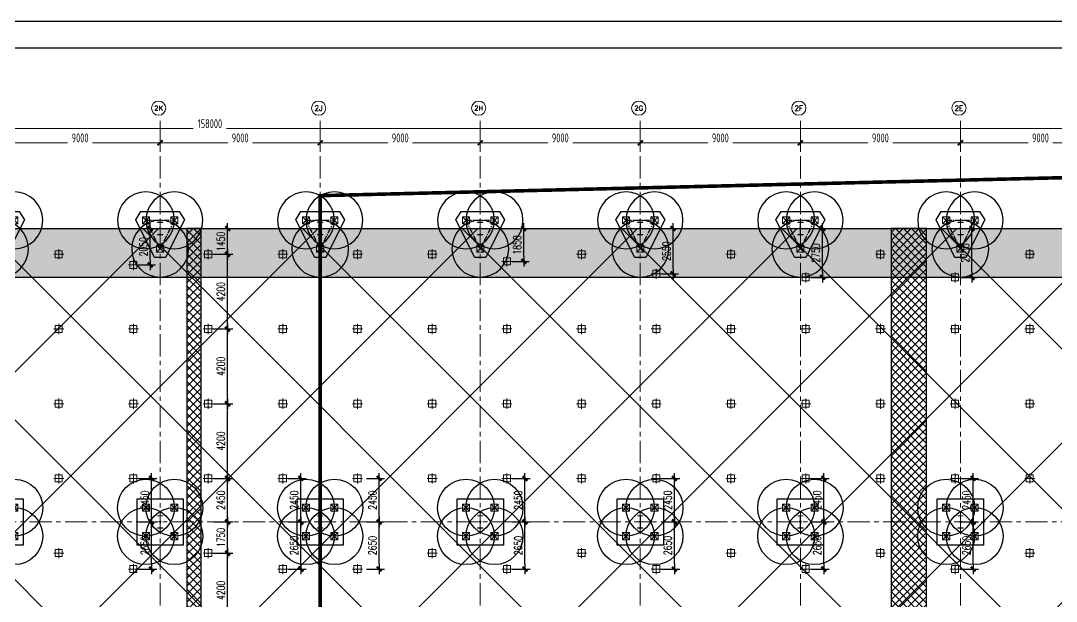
# Model space of a CAD drawing. Extents: x -1201378 to 2367219, y -619313 to 244905.
# Drawn here: x -472597 to -414367, y -2558 to 30085 of the extents above; entities that cross this region are included whole.
import ezdxf
from ezdxf.enums import TextEntityAlignment as Align

# ---------------------------------------------------------------- set-up
doc = ezdxf.new("R2010")
doc.units = 0
doc.header["$LTSCALE"] = 1000
doc.linetypes.add('CENTER', pattern=[2, 1.25, -0.25, 0.25, -0.25])
doc.linetypes.add('DASH', pattern=[0.35, 0.25, -0.1])
doc.layers.get('0').update_dxf_attribs({"linetype": 'CONTINUOUS'})
doc.layers.get('Defpoints').update_dxf_attribs({"linetype": 'CONTINUOUS'})
for name, color, linetype in [('0-cxFrame', 155, 'CONTINUOUS'), ('Hatch-一般填充', 252, 'CONTINUOUS'), ('S-DIMZ', 115, 'CONTINUOUS'), ('S-DOTE1', 140, 'CENTER'), ('S-HATCH1-W', 252, 'CONTINUOUS'), ('S-HJD', 97, 'CONTINUOUS'), ('S-SGJ', 21, 'CONTINUOUS')]:
    doc.layers.add(name, color=color, linetype=linetype)
for name, color, linetype, lineweight in [('0-cxText', 131, 'CONTINUOUS', 25), ('S-axis', 111, 'CONTINUOUS', 0), ('S-col', 2, 'CONTINUOUS', 0), ('S-dim', 81, 'CONTINUOUS', 0), ('S-dote', 5, 'CENTER', 0), ('S-zhuang', 1, 'CONTINUOUS', 0)]:
    doc.layers.add(name, color=color, linetype=linetype, lineweight=lineweight)
doc.styles.add('_TCH_AXIS', font='COMPLEX', dxfattribs={"bigfont": 'GBCBIG'})
doc.styles.add('cx_tuming', font='simhei.ttf')
doc.styles.add('cx_tuqian1', font='')
doc.styles.add('SS1', font='tj-romans1.shx', dxfattribs={"width": 0.7, "bigfont": 'tj-hztxt1.shx'})
doc.styles.add('TSSD_Dimension', font='tssdeng.shx', dxfattribs={"width": 0.7, "bigfont": 'hztxt.shx'})
doc.styles.add('黑体', font='simhei.ttf', dxfattribs={"width": 0.8})
doc.styles.get('cx_tuqian1').set_extended_font_data('SimSun')
doc.dimstyles.new('S-150-ARCHI', dxfattribs={"dimscale": 150, "dimtxt": 3, "dimasz": 2, "dimexe": 2, "dimexo": 2, "dimgap": 1, "dimtad": 1, "dimdec": 0, "dimzin": 0, "dimdsep": 46, "dimtxsty": 'SS1', "dimblk1": 'TT', "dimblk2": 'TT', "dimsah": 1, "dimcen": 1, "dimclrd": 256, "dimclre": 256, "dimclrt": 256, "dimadec": 0, "dimazin": 0, "dimtfac": 1, "dimtdec": 0, "dimtix": 1, "dimtmove": 2, "dimatfit": 0, "dimldrblk": 'TT', "dimfxl": 2, "dimtolj": 1, "dimtzin": 0, "dimarcsym": 0})
doc.dimstyles.new('TSSD_200_200', dxfattribs={"dimtxt": 500, "dimasz": 200, "dimexe": 200, "dimexo": 500, "dimgap": 200, "dimtad": 1, "dimdec": 0, "dimzin": 0, "dimdsep": 46, "dimtxsty": 'TSSD_Dimension', "dimblk": 'ARCHTICK', "dimcen": 0, "dimdle": 200, "dimclrt": 7, "dimadec": 0, "dimazin": 0, "dimtfac": 1, "dimtdec": 0, "dimtix": 1, "dimtmove": 2, "dimatfit": 3, "dimfxl": 1, "dimtolj": 1, "dimtzin": 0, "dimarcsym": 0})

# ---------------------------------------------------------------- blocks, each defined once
blk = doc.blocks.new('_ArchTick')
at = {"color": 0, "linetype": 'ByBlock', "const_width": 0.5}
blk.add_lwpolyline([(-0.71, -0.71), (0.71, 0.71)], dxfattribs=at)
blk = doc.blocks.new('*D101')
at = {"layer": 'Defpoints', "color": 0, "transparency": 16777216}
for p in [(-164758, -176778), (-173758, -177738), (-164758, -177738)]:
    blk.add_point(p, dxfattribs=at)
at = {"layer": 'S-axis', "color": 0, "lineweight": -2, "transparency": 16777216}
for p, q in [((-173958, -176778), (-169957, -176778)), ((-173758, -177238), (-173758, -176578)), ((-164558, -176778), (-168560, -176778)), ((-164758, -177238), (-164758, -176578))]:
    blk.add_line(p, q, dxfattribs=at)
at = {"layer": 'S-axis', "color": 0, "lineweight": -2, "transparency": 16777216, "xscale": 200, "yscale": 200, "zscale": 200, "rotation": 180}
blk.add_blockref('_ArchTick', (-173758, -176778), dxfattribs=at)
at = {"layer": 'S-axis', "color": 0, "lineweight": -2, "transparency": 16777216, "xscale": 200, "yscale": 200, "zscale": 200}
blk.add_blockref('_ArchTick', (-164758, -176778), dxfattribs=at)
at = {"layer": 'S-axis', "color": 7, "transparency": 16777216, "insert": (-169258, -176503), "char_height": 500, "attachment_point": 5, "style": 'TSSD_Dimension'}
blk.add_mtext('\\A1;9000', dxfattribs=at)
blk = doc.blocks.new('*D102')
at = {"layer": 'Defpoints', "color": 0, "transparency": 16777216}
for p in [(-155758, -176778), (-164758, -177738), (-155758, -177738)]:
    blk.add_point(p, dxfattribs=at)
at = {"layer": 'S-axis', "color": 0, "lineweight": -2, "transparency": 16777216}
for p, q in [((-164958, -176778), (-160957, -176778)), ((-164758, -177238), (-164758, -176578)), ((-155558, -176778), (-159560, -176778)), ((-155758, -177238), (-155758, -176578))]:
    blk.add_line(p, q, dxfattribs=at)
at = {"layer": 'S-axis', "color": 0, "lineweight": -2, "transparency": 16777216, "xscale": 200, "yscale": 200, "zscale": 200, "rotation": 180}
blk.add_blockref('_ArchTick', (-164758, -176778), dxfattribs=at)
at = {"layer": 'S-axis', "color": 0, "lineweight": -2, "transparency": 16777216, "xscale": 200, "yscale": 200, "zscale": 200}
blk.add_blockref('_ArchTick', (-155758, -176778), dxfattribs=at)
at = {"layer": 'S-axis', "color": 7, "transparency": 16777216, "insert": (-160258, -176503), "char_height": 500, "attachment_point": 5, "style": 'TSSD_Dimension'}
blk.add_mtext('\\A1;9000', dxfattribs=at)
blk = doc.blocks.new('*D103')
at = {"layer": 'Defpoints', "color": 0, "transparency": 16777216}
for p in [(-146758, -176778), (-155758, -177738), (-146758, -177738)]:
    blk.add_point(p, dxfattribs=at)
at = {"layer": 'S-axis', "color": 0, "lineweight": -2, "transparency": 16777216}
for p, q in [((-155958, -176778), (-151957, -176778)), ((-155758, -177238), (-155758, -176578)), ((-146558, -176778), (-150560, -176778)), ((-146758, -177238), (-146758, -176578))]:
    blk.add_line(p, q, dxfattribs=at)
at = {"layer": 'S-axis', "color": 0, "lineweight": -2, "transparency": 16777216, "xscale": 200, "yscale": 200, "zscale": 200, "rotation": 180}
blk.add_blockref('_ArchTick', (-155758, -176778), dxfattribs=at)
at = {"layer": 'S-axis', "color": 0, "lineweight": -2, "transparency": 16777216, "xscale": 200, "yscale": 200, "zscale": 200}
blk.add_blockref('_ArchTick', (-146758, -176778), dxfattribs=at)
at = {"layer": 'S-axis', "color": 7, "transparency": 16777216, "insert": (-151258, -176503), "char_height": 500, "attachment_point": 5, "style": 'TSSD_Dimension'}
blk.add_mtext('\\A1;9000', dxfattribs=at)
blk = doc.blocks.new('*D104')
at = {"layer": 'Defpoints', "color": 0, "transparency": 16777216}
for p in [(-137758, -176778), (-146758, -177738), (-137758, -177738)]:
    blk.add_point(p, dxfattribs=at)
at = {"layer": 'S-axis', "color": 0, "lineweight": -2, "transparency": 16777216}
for p, q in [((-146958, -176778), (-142957, -176778)), ((-146758, -177238), (-146758, -176578)), ((-137558, -176778), (-141560, -176778)), ((-137758, -177238), (-137758, -176578))]:
    blk.add_line(p, q, dxfattribs=at)
at = {"layer": 'S-axis', "color": 0, "lineweight": -2, "transparency": 16777216, "xscale": 200, "yscale": 200, "zscale": 200, "rotation": 180}
blk.add_blockref('_ArchTick', (-146758, -176778), dxfattribs=at)
at = {"layer": 'S-axis', "color": 0, "lineweight": -2, "transparency": 16777216, "xscale": 200, "yscale": 200, "zscale": 200}
blk.add_blockref('_ArchTick', (-137758, -176778), dxfattribs=at)
at = {"layer": 'S-axis', "color": 7, "transparency": 16777216, "insert": (-142258, -176503), "char_height": 500, "attachment_point": 5, "style": 'TSSD_Dimension'}
blk.add_mtext('\\A1;9000', dxfattribs=at)
blk = doc.blocks.new('*D105')
at = {"layer": 'Defpoints', "color": 0, "transparency": 16777216}
for p in [(-128758, -176778), (-137758, -177738), (-128758, -177738)]:
    blk.add_point(p, dxfattribs=at)
at = {"layer": 'S-axis', "color": 0, "lineweight": -2, "transparency": 16777216}
for p, q in [((-137958, -176778), (-133957, -176778)), ((-137758, -177238), (-137758, -176578)), ((-128558, -176778), (-132560, -176778)), ((-128758, -177238), (-128758, -176578))]:
    blk.add_line(p, q, dxfattribs=at)
at = {"layer": 'S-axis', "color": 0, "lineweight": -2, "transparency": 16777216, "xscale": 200, "yscale": 200, "zscale": 200, "rotation": 180}
blk.add_blockref('_ArchTick', (-137758, -176778), dxfattribs=at)
at = {"layer": 'S-axis', "color": 0, "lineweight": -2, "transparency": 16777216, "xscale": 200, "yscale": 200, "zscale": 200}
blk.add_blockref('_ArchTick', (-128758, -176778), dxfattribs=at)
at = {"layer": 'S-axis', "color": 7, "transparency": 16777216, "insert": (-133258, -176503), "char_height": 500, "attachment_point": 5, "style": 'TSSD_Dimension'}
blk.add_mtext('\\A1;9000', dxfattribs=at)
blk = doc.blocks.new('*D106')
at = {"layer": 'Defpoints', "color": 0, "transparency": 16777216}
for p in [(-119758, -176778), (-128758, -177738), (-119758, -177738)]:
    blk.add_point(p, dxfattribs=at)
at = {"layer": 'S-axis', "color": 0, "lineweight": -2, "transparency": 16777216}
for p, q in [((-128958, -176778), (-124957, -176778)), ((-128758, -177238), (-128758, -176578)), ((-119558, -176778), (-123560, -176778)), ((-119758, -177238), (-119758, -176578))]:
    blk.add_line(p, q, dxfattribs=at)
at = {"layer": 'S-axis', "color": 0, "lineweight": -2, "transparency": 16777216, "xscale": 200, "yscale": 200, "zscale": 200, "rotation": 180}
blk.add_blockref('_ArchTick', (-128758, -176778), dxfattribs=at)
at = {"layer": 'S-axis', "color": 0, "lineweight": -2, "transparency": 16777216, "xscale": 200, "yscale": 200, "zscale": 200}
blk.add_blockref('_ArchTick', (-119758, -176778), dxfattribs=at)
at = {"layer": 'S-axis', "color": 7, "transparency": 16777216, "insert": (-124258, -176503), "char_height": 500, "attachment_point": 5, "style": 'TSSD_Dimension'}
blk.add_mtext('\\A1;9000', dxfattribs=at)
blk = doc.blocks.new('*D107')
at = {"layer": 'Defpoints', "color": 0, "transparency": 16777216}
for p in [(-110758, -176778), (-119758, -177738), (-110758, -177738)]:
    blk.add_point(p, dxfattribs=at)
at = {"layer": 'S-axis', "color": 0, "lineweight": -2, "transparency": 16777216}
for p, q in [((-119958, -176778), (-115957, -176778)), ((-119758, -177238), (-119758, -176578)), ((-110558, -176778), (-114560, -176778)), ((-110758, -177238), (-110758, -176578))]:
    blk.add_line(p, q, dxfattribs=at)
at = {"layer": 'S-axis', "color": 0, "lineweight": -2, "transparency": 16777216, "xscale": 200, "yscale": 200, "zscale": 200, "rotation": 180}
blk.add_blockref('_ArchTick', (-119758, -176778), dxfattribs=at)
at = {"layer": 'S-axis', "color": 0, "lineweight": -2, "transparency": 16777216, "xscale": 200, "yscale": 200, "zscale": 200}
blk.add_blockref('_ArchTick', (-110758, -176778), dxfattribs=at)
at = {"layer": 'S-axis', "color": 7, "transparency": 16777216, "insert": (-115258, -176503), "char_height": 500, "attachment_point": 5, "style": 'TSSD_Dimension'}
blk.add_mtext('\\A1;9000', dxfattribs=at)
blk = doc.blocks.new('*D112')
at = {"layer": 'Defpoints', "color": 0, "transparency": 16777216}
for p in [(-82958, -175978), (-240958, -177638), (-82958, -177638)]:
    blk.add_point(p, dxfattribs=at)
at = {"layer": 'S-axis', "color": 0, "lineweight": -2, "transparency": 16777216}
for p, q in [((-240958, -177138), (-240958, -175778)), ((-82958, -177138), (-82958, -175778)), ((-241158, -175978), (-162899, -175978)), ((-82758, -175978), (-161018, -175978))]:
    blk.add_line(p, q, dxfattribs=at)
at = {"layer": 'S-axis', "color": 0, "lineweight": -2, "transparency": 16777216, "xscale": 200, "yscale": 200, "zscale": 200, "rotation": 180}
blk.add_blockref('_ArchTick', (-240958, -175978), dxfattribs=at)
at = {"layer": 'S-axis', "color": 0, "lineweight": -2, "transparency": 16777216, "xscale": 200, "yscale": 200, "zscale": 200}
blk.add_blockref('_ArchTick', (-82958, -175978), dxfattribs=at)
at = {"layer": 'S-axis', "color": 7, "transparency": 16777216, "insert": (-161958, -175703), "char_height": 500, "attachment_point": 5, "style": 'TSSD_Dimension'}
blk.add_mtext('\\A1;158000', dxfattribs=at)
blk = doc.blocks.new('nt66')
at = {"layer": 'S-col'}
blk.add_lwpolyline([(-195790, 766820), (-195490, 766820), (-195490, 766808), (-195636, 766808), (-195636, 766132), (-195490, 766132), (-195490, 766120), (-195790, 766120), (-195790, 766132), (-195644, 766132), (-195644, 766808), (-195790, 766808)], close=True, dxfattribs=at)
blk = doc.blocks.new('33333')
for p in [(-14214, -43900), (-5214, -43900), (3786, -43900), (12786, -43900), (21786, -43900), (30786, -43900), (-14214, -60400), (-5214, -60400), (3786, -60400), (12786, -60400), (21786, -60400), (30786, -60400)]:
    blk.add_blockref('nt66', p)
blk = doc.blocks.new('TK22.A0 L(Dragon)')
at = {"layer": '0-cxFrame', "color": 7, "const_width": 0.5}
blk.add_lwpolyline([(0, 0), (-1486, 0), (-1486, 841), (0, 841)], close=True, dxfattribs=at)
at = {"layer": '0-cxFrame', "const_width": 0.5}
blk.add_lwpolyline([(-80, 10), (-1466, 10), (-1466, 831), (-80, 831)], close=True, dxfattribs=at)
at = {"style": '黑体', "flags": 4}
blk.add_attdef('图幅', text='', height=3.3, dxfattribs=at).set_placement((-40, 3), align=Align.RIGHT)
at = {"layer": '0-cxText', "flags": 4}
for tag, height, style, p in [('建设单位', 3.5, 'cx_tuming', (-45, 240)), ('项目名称', 3.5, 'cx_tuming', (-45, 210)), ('子项名称', 3.5, 'cx_tuming', (-45, 180)), ('工程编号', 3.3, 'cx_tuqian1', (-35, 165)), ('图名1', 3.5, 'cx_tuming', (-45, 87)), ('图名2', 3.5, 'cx_tuming', (-45, 79)), ('图名3', 3.5, 'cx_tuming', (-45, 71)), ('出图日期', 3.3, 'cx_tuqian1', (-39, 60)), ('专业', 3.3, 'cx_tuqian1', (-55, 52)), ('图号', 3.3, 'cx_tuqian1', (-55, 44)), ('版次', 3.3, 'cx_tuqian1', (-20, 44))]:
    blk.add_attdef(tag, text='', height=height, dxfattribs=dict(at, style=style)).set_placement(p, align=Align.MIDDLE)
at = {"layer": 'Defpoints', "color": 6, "flags": 4}
for tag, height, style, p in [('tufu', 3.3, '黑体', (-12, 12)), ('dwfname', 4, 'cx_tuqian1', (-80, 3))]:
    blk.add_attdef(tag, text='', height=height, dxfattribs=dict(at, style=style)).set_placement(p, align=Align.RIGHT)
blk = doc.blocks.new('地坪桩')
at = {"layer": 'S-zhuang'}
for p, q in [((174146, 162514), (174146, 163080)), ((173863, 162797), (174429, 162797))]:
    blk.add_line(p, q, dxfattribs=at)
blk.add_lwpolyline([(173946, 162597), (173946, 162997), (174346, 162997), (174346, 162597)], close=True, dxfattribs=at)
blk = doc.blocks.new('S-ZHUANG-400')
at = {"layer": 'S-zhuang'}
for p, q in [((200, -200), (-200, 200)), ((-200, -200), (200, 200))]:
    blk.add_line(p, q, dxfattribs=at)
blk.add_lwpolyline([(-200, 200), (200, 200), (200, -200), (-200, -200)], close=True, dxfattribs=at)
blk = doc.blocks.new('CT4')
at = {"layer": 'Defpoints'}
for centre in [(-100831, -168442), (-99231, -168442), (-100831, -170042), (-99231, -170042)]:
    blk.add_circle(centre, 1600, dxfattribs=at)
at = {"layer": 'S-DOTE1', "ltscale": 0.25}
for p, q in [((-99971, -169242), (-100091, -169242)), ((-100031, -169182), (-100031, -169302))]:
    blk.add_line(p, q, dxfattribs=at)
at = {"layer": 'S-HATCH1-W'}
blk.add_lwpolyline([(-101331, -170542), (-101331, -167942), (-98731, -167942), (-98731, -170542)], close=True, dxfattribs=at)
at = {"layer": 'S-zhuang', "rotation": 90.00000000000001}
for p in [(-100831, -168442), (-99231, -168442), (-100831, -170042), (-99231, -170042)]:
    blk.add_blockref('S-ZHUANG-400', p, dxfattribs=at)
blk = doc.blocks.new('CT3')
at = {"layer": 'Defpoints'}
for centre in [(-101758, -256416), (-102558, -258016), (-100958, -258016)]:
    blk.add_circle(centre, 1600, dxfattribs=at)
at = {"layer": 'S-DOTE1', "ltscale": 0.25}
for p, q in [((-101698, -257554), (-101818, -257554)), ((-101758, -257494), (-101758, -257614))]:
    blk.add_line(p, q, dxfattribs=at)
at = {"layer": 'S-DOTE1', "linetype": 'CENTER', "ltscale": 0.25}
blk.add_lwpolyline([(-100958, -258016), (-101758, -256416), (-102558, -258016)], close=True, dxfattribs=at)
at = {"layer": 'S-HATCH1-W'}
blk.add_lwpolyline([(-101449, -255916), (-102067, -255916), (-103130, -258042), (-102837, -258516), (-100680, -258516), (-100387, -258042)], close=True, dxfattribs=at)
at = {"layer": 'S-zhuang', "rotation": 90.00000000000001}
for p in [(-101758, -256416), (-102558, -258016), (-100958, -258016)]:
    blk.add_blockref('S-ZHUANG-400', p, dxfattribs=at)
blk = doc.blocks.new('2#主楼桩')
at = {"layer": 'S-zhuang', "xscale": -1, "rotation": 180}
for p in [(-972000, -239152), (-963000, -239152), (-954000, -239152), (-945000, -239152), (-936000, -239152), (-927000, -239152), (-918000, -239152)]:
    blk.add_blockref('CT3', p, dxfattribs=at)
at = {"layer": 'S-zhuang'}
for p in [(-973727, 171144), (-964727, 171144), (-955727, 171144), (-946727, 171144), (-937727, 171144), (-928727, 171144), (-919727, 171144)]:
    blk.add_blockref('CT4', p, dxfattribs=at)
blk = doc.blocks.new('TT')
blk.add_line((-0.97, 0), (0.97, 0))
at = {"const_width": 0.45}
blk.add_lwpolyline([(-0.44, -0.44), (0.44, 0.44)], dxfattribs=at)
blk = doc.blocks.new('*D3197')
at = {"layer": 'Defpoints', "color": 0, "transparency": 16777216}
for p in [(-462058, 152), (-460963, 152), (-462058, -4048)]:
    blk.add_point(p, dxfattribs=at)
at = {"layer": 'S-DIMZ', "lineweight": -2, "transparency": 16777216}
for p, q in [((-461758, 152), (-460663, 152)), ((-460963, -3748), (-460963, -148)), ((-461758, -4048), (-460663, -4048))]:
    blk.add_line(p, q, dxfattribs=at)
at = {"layer": 'S-DIMZ', "lineweight": -2, "transparency": 16777216, "xscale": 300, "yscale": 300, "zscale": 300}
for p, rotation in [((-460963, 152), 90), ((-460963, -4048), 270)]:
    blk.add_blockref('TT', p, dxfattribs=dict(at, rotation=rotation))
at = {"layer": 'S-DIMZ', "transparency": 16777216, "insert": (-461338, -1948), "char_height": 450, "attachment_point": 5, "rotation": 90, "style": 'SS1'}
blk.add_mtext('\\A1;4200', dxfattribs=at)
blk = doc.blocks.new('*D3198')
at = {"layer": 'Defpoints', "color": 0, "transparency": 16777216}
for p in [(-462058, 1902), (-460963, 1902), (-462058, 152)]:
    blk.add_point(p, dxfattribs=at)
at = {"layer": 'S-DIMZ', "lineweight": -2, "transparency": 16777216}
for p, q in [((-461758, 1902), (-460663, 1902)), ((-460963, 452), (-460963, 1602)), ((-461758, 152), (-460663, 152))]:
    blk.add_line(p, q, dxfattribs=at)
at = {"layer": 'S-DIMZ', "lineweight": -2, "transparency": 16777216, "xscale": 300, "yscale": 300, "zscale": 300}
for p, rotation in [((-460963, 1902), 90), ((-460963, 152), 270)]:
    blk.add_blockref('TT', p, dxfattribs=dict(at, rotation=rotation))
at = {"layer": 'S-DIMZ', "transparency": 16777216, "insert": (-461338, 1027), "char_height": 450, "attachment_point": 5, "rotation": 90, "style": 'SS1'}
blk.add_mtext('\\A1;1750', dxfattribs=at)
blk = doc.blocks.new('*D3199')
at = {"layer": 'Defpoints', "color": 0, "transparency": 16777216}
for p in [(-462058, 4352), (-460963, 4352), (-462058, 1902)]:
    blk.add_point(p, dxfattribs=at)
at = {"layer": 'S-DIMZ', "lineweight": -2, "transparency": 16777216}
for p, q in [((-461758, 4352), (-460663, 4352)), ((-460963, 2202), (-460963, 4052)), ((-461758, 1902), (-460663, 1902))]:
    blk.add_line(p, q, dxfattribs=at)
at = {"layer": 'S-DIMZ', "lineweight": -2, "transparency": 16777216, "xscale": 300, "yscale": 300, "zscale": 300}
for p, rotation in [((-460963, 4352), 90), ((-460963, 1902), 270)]:
    blk.add_blockref('TT', p, dxfattribs=dict(at, rotation=rotation))
at = {"layer": 'S-DIMZ', "transparency": 16777216, "insert": (-461338, 3127), "char_height": 450, "attachment_point": 5, "rotation": 90, "style": 'SS1'}
blk.add_mtext('\\A1;2450', dxfattribs=at)
blk = doc.blocks.new('*D3200')
at = {"layer": 'Defpoints', "color": 0, "transparency": 16777216}
for p in [(-462058, 8552), (-460963, 8552), (-462058, 4352)]:
    blk.add_point(p, dxfattribs=at)
at = {"layer": 'S-DIMZ', "lineweight": -2, "transparency": 16777216}
for p, q in [((-461758, 8552), (-460663, 8552)), ((-460963, 4652), (-460963, 8252)), ((-461758, 4352), (-460663, 4352))]:
    blk.add_line(p, q, dxfattribs=at)
at = {"layer": 'S-DIMZ', "lineweight": -2, "transparency": 16777216, "xscale": 300, "yscale": 300, "zscale": 300}
for p, rotation in [((-460963, 8552), 90), ((-460963, 4352), 270)]:
    blk.add_blockref('TT', p, dxfattribs=dict(at, rotation=rotation))
at = {"layer": 'S-DIMZ', "transparency": 16777216, "insert": (-461338, 6452), "char_height": 450, "attachment_point": 5, "rotation": 90, "style": 'SS1'}
blk.add_mtext('\\A1;4200', dxfattribs=at)
blk = doc.blocks.new('*D3201')
at = {"layer": 'Defpoints', "color": 0, "transparency": 16777216}
for p in [(-462058, 12752), (-460963, 12752), (-462058, 8552)]:
    blk.add_point(p, dxfattribs=at)
at = {"layer": 'S-DIMZ', "lineweight": -2, "transparency": 16777216}
for p, q in [((-461758, 12752), (-460663, 12752)), ((-460963, 8852), (-460963, 12452)), ((-461758, 8552), (-460663, 8552))]:
    blk.add_line(p, q, dxfattribs=at)
at = {"layer": 'S-DIMZ', "lineweight": -2, "transparency": 16777216, "xscale": 300, "yscale": 300, "zscale": 300}
for p, rotation in [((-460963, 12752), 90), ((-460963, 8552), 270)]:
    blk.add_blockref('TT', p, dxfattribs=dict(at, rotation=rotation))
at = {"layer": 'S-DIMZ', "transparency": 16777216, "insert": (-461338, 10652), "char_height": 450, "attachment_point": 5, "rotation": 90, "style": 'SS1'}
blk.add_mtext('\\A1;4200', dxfattribs=at)
blk = doc.blocks.new('*D3202')
at = {"layer": 'Defpoints', "color": 0, "transparency": 16777216}
for p in [(-462058, 16952), (-460963, 16952), (-462058, 12752)]:
    blk.add_point(p, dxfattribs=at)
at = {"layer": 'S-DIMZ', "lineweight": -2, "transparency": 16777216}
for p, q in [((-461758, 16952), (-460663, 16952)), ((-460963, 13052), (-460963, 16652)), ((-461758, 12752), (-460663, 12752))]:
    blk.add_line(p, q, dxfattribs=at)
at = {"layer": 'S-DIMZ', "lineweight": -2, "transparency": 16777216, "xscale": 300, "yscale": 300, "zscale": 300}
for p, rotation in [((-460963, 16952), 90), ((-460963, 12752), 270)]:
    blk.add_blockref('TT', p, dxfattribs=dict(at, rotation=rotation))
at = {"layer": 'S-DIMZ', "transparency": 16777216, "insert": (-461338, 14852), "char_height": 450, "attachment_point": 5, "rotation": 90, "style": 'SS1'}
blk.add_mtext('\\A1;4200', dxfattribs=at)
blk = doc.blocks.new('*D3203')
at = {"layer": 'Defpoints', "color": 0, "transparency": 16777216}
for p in [(-462058, 18402), (-460963, 18402), (-462058, 16952)]:
    blk.add_point(p, dxfattribs=at)
at = {"layer": 'S-DIMZ', "lineweight": -2, "transparency": 16777216}
for p, q in [((-461758, 18402), (-460663, 18402)), ((-460963, 17252), (-460963, 18102)), ((-461758, 16952), (-460663, 16952))]:
    blk.add_line(p, q, dxfattribs=at)
at = {"layer": 'S-DIMZ', "lineweight": -2, "transparency": 16777216, "xscale": 300, "yscale": 300, "zscale": 300}
for p, rotation in [((-460963, 18402), 90), ((-460963, 16952), 270)]:
    blk.add_blockref('TT', p, dxfattribs=dict(at, rotation=rotation))
at = {"layer": 'S-DIMZ', "transparency": 16777216, "insert": (-461338, 17677), "char_height": 450, "attachment_point": 5, "rotation": 90, "style": 'SS1'}
blk.add_mtext('\\A1;1450', dxfattribs=at)
blk = doc.blocks.new('*D3280')
at = {"layer": 'Defpoints', "color": 0, "transparency": 16777216}
for p in [(-466258, 1902), (-465242, 1902), (-466258, -748)]:
    blk.add_point(p, dxfattribs=at)
at = {"layer": 'S-DIMZ', "lineweight": -2, "transparency": 16777216}
for p, q in [((-465958, 1902), (-464942, 1902)), ((-465242, -448), (-465242, 1602)), ((-465958, -748), (-464942, -748))]:
    blk.add_line(p, q, dxfattribs=at)
at = {"layer": 'S-DIMZ', "lineweight": -2, "transparency": 16777216, "xscale": 300, "yscale": 300, "zscale": 300}
for p, rotation in [((-465242, 1902), 90), ((-465242, -748), 270)]:
    blk.add_blockref('TT', p, dxfattribs=dict(at, rotation=rotation))
at = {"layer": 'S-DIMZ', "transparency": 16777216, "insert": (-465617, 577), "char_height": 450, "attachment_point": 5, "rotation": 90, "style": 'SS1'}
blk.add_mtext('\\A1;2650', dxfattribs=at)
blk = doc.blocks.new('*D3281')
at = {"layer": 'Defpoints', "color": 0, "transparency": 16777216}
for p in [(-466258, 4352), (-465242, 4352), (-466258, 1902)]:
    blk.add_point(p, dxfattribs=at)
at = {"layer": 'S-DIMZ', "lineweight": -2, "transparency": 16777216}
for p, q in [((-465958, 4352), (-464942, 4352)), ((-465242, 2202), (-465242, 4052)), ((-465958, 1902), (-464942, 1902))]:
    blk.add_line(p, q, dxfattribs=at)
at = {"layer": 'S-DIMZ', "lineweight": -2, "transparency": 16777216, "xscale": 300, "yscale": 300, "zscale": 300}
for p, rotation in [((-465242, 4352), 90), ((-465242, 1902), 270)]:
    blk.add_blockref('TT', p, dxfattribs=dict(at, rotation=rotation))
at = {"layer": 'S-DIMZ', "transparency": 16777216, "insert": (-465617, 3127), "char_height": 450, "attachment_point": 5, "rotation": 90, "style": 'SS1'}
blk.add_mtext('\\A1;2450', dxfattribs=at)
blk = doc.blocks.new('*D3282')
at = {"layer": 'Defpoints', "color": 0, "transparency": 16777216}
for p in [(-457858, 1902), (-456842, 1902), (-457858, -748)]:
    blk.add_point(p, dxfattribs=at)
at = {"layer": 'S-DIMZ', "lineweight": -2, "transparency": 16777216}
for p, q in [((-457558, 1902), (-456542, 1902)), ((-456842, -448), (-456842, 1602)), ((-457558, -748), (-456542, -748))]:
    blk.add_line(p, q, dxfattribs=at)
at = {"layer": 'S-DIMZ', "lineweight": -2, "transparency": 16777216, "xscale": 300, "yscale": 300, "zscale": 300}
for p, rotation in [((-456842, 1902), 90), ((-456842, -748), 270)]:
    blk.add_blockref('TT', p, dxfattribs=dict(at, rotation=rotation))
at = {"layer": 'S-DIMZ', "transparency": 16777216, "insert": (-457217, 577), "char_height": 450, "attachment_point": 5, "rotation": 90, "style": 'SS1'}
blk.add_mtext('\\A1;2650', dxfattribs=at)
blk = doc.blocks.new('*D3283')
at = {"layer": 'Defpoints', "color": 0, "transparency": 16777216}
for p in [(-457858, 4352), (-456842, 4352), (-457858, 1902)]:
    blk.add_point(p, dxfattribs=at)
at = {"layer": 'S-DIMZ', "lineweight": -2, "transparency": 16777216}
for p, q in [((-457558, 4352), (-456542, 4352)), ((-456842, 2202), (-456842, 4052)), ((-457558, 1902), (-456542, 1902))]:
    blk.add_line(p, q, dxfattribs=at)
at = {"layer": 'S-DIMZ', "lineweight": -2, "transparency": 16777216, "xscale": 300, "yscale": 300, "zscale": 300}
for p, rotation in [((-456842, 4352), 90), ((-456842, 1902), 270)]:
    blk.add_blockref('TT', p, dxfattribs=dict(at, rotation=rotation))
at = {"layer": 'S-DIMZ', "transparency": 16777216, "insert": (-457217, 3127), "char_height": 450, "attachment_point": 5, "rotation": 90, "style": 'SS1'}
blk.add_mtext('\\A1;2450', dxfattribs=at)
blk = doc.blocks.new('*D3284')
at = {"layer": 'Defpoints', "color": 0, "transparency": 16777216}
for p in [(-453458, 1902), (-452442, 1902), (-453458, -748)]:
    blk.add_point(p, dxfattribs=at)
at = {"layer": 'S-DIMZ', "lineweight": -2, "transparency": 16777216}
for p, q in [((-453158, 1902), (-452142, 1902)), ((-452442, -448), (-452442, 1602)), ((-453158, -748), (-452142, -748))]:
    blk.add_line(p, q, dxfattribs=at)
at = {"layer": 'S-DIMZ', "lineweight": -2, "transparency": 16777216, "xscale": 300, "yscale": 300, "zscale": 300}
for p, rotation in [((-452442, 1902), 90), ((-452442, -748), 270)]:
    blk.add_blockref('TT', p, dxfattribs=dict(at, rotation=rotation))
at = {"layer": 'S-DIMZ', "transparency": 16777216, "insert": (-452817, 577), "char_height": 450, "attachment_point": 5, "rotation": 90, "style": 'SS1'}
blk.add_mtext('\\A1;2650', dxfattribs=at)
blk = doc.blocks.new('*D3285')
at = {"layer": 'Defpoints', "color": 0, "transparency": 16777216}
for p in [(-453458, 4352), (-452442, 4352), (-453458, 1902)]:
    blk.add_point(p, dxfattribs=at)
at = {"layer": 'S-DIMZ', "lineweight": -2, "transparency": 16777216}
for p, q in [((-453158, 4352), (-452142, 4352)), ((-452442, 2202), (-452442, 4052)), ((-453158, 1902), (-452142, 1902))]:
    blk.add_line(p, q, dxfattribs=at)
at = {"layer": 'S-DIMZ', "lineweight": -2, "transparency": 16777216, "xscale": 300, "yscale": 300, "zscale": 300}
for p, rotation in [((-452442, 4352), 90), ((-452442, 1902), 270)]:
    blk.add_blockref('TT', p, dxfattribs=dict(at, rotation=rotation))
at = {"layer": 'S-DIMZ', "transparency": 16777216, "insert": (-452817, 3127), "char_height": 450, "attachment_point": 5, "rotation": 90, "style": 'SS1'}
blk.add_mtext('\\A1;2450', dxfattribs=at)
blk = doc.blocks.new('*D3286')
at = {"layer": 'Defpoints', "color": 0, "transparency": 16777216}
for p in [(-445258, 1902), (-444242, 1902), (-445258, -748)]:
    blk.add_point(p, dxfattribs=at)
at = {"layer": 'S-DIMZ', "lineweight": -2, "transparency": 16777216}
for p, q in [((-444958, 1902), (-443942, 1902)), ((-444242, -448), (-444242, 1602)), ((-444958, -748), (-443942, -748))]:
    blk.add_line(p, q, dxfattribs=at)
at = {"layer": 'S-DIMZ', "lineweight": -2, "transparency": 16777216, "xscale": 300, "yscale": 300, "zscale": 300}
for p, rotation in [((-444242, 1902), 90), ((-444242, -748), 270)]:
    blk.add_blockref('TT', p, dxfattribs=dict(at, rotation=rotation))
at = {"layer": 'S-DIMZ', "transparency": 16777216, "insert": (-444617, 577), "char_height": 450, "attachment_point": 5, "rotation": 90, "style": 'SS1'}
blk.add_mtext('\\A1;2650', dxfattribs=at)
blk = doc.blocks.new('*D3287')
at = {"layer": 'Defpoints', "color": 0, "transparency": 16777216}
for p in [(-445258, 4352), (-444242, 4352), (-445258, 1902)]:
    blk.add_point(p, dxfattribs=at)
at = {"layer": 'S-DIMZ', "lineweight": -2, "transparency": 16777216}
for p, q in [((-444958, 4352), (-443942, 4352)), ((-444242, 2202), (-444242, 4052)), ((-444958, 1902), (-443942, 1902))]:
    blk.add_line(p, q, dxfattribs=at)
at = {"layer": 'S-DIMZ', "lineweight": -2, "transparency": 16777216, "xscale": 300, "yscale": 300, "zscale": 300}
for p, rotation in [((-444242, 4352), 90), ((-444242, 1902), 270)]:
    blk.add_blockref('TT', p, dxfattribs=dict(at, rotation=rotation))
at = {"layer": 'S-DIMZ', "transparency": 16777216, "insert": (-444617, 3127), "char_height": 450, "attachment_point": 5, "rotation": 90, "style": 'SS1'}
blk.add_mtext('\\A1;2450', dxfattribs=at)
blk = doc.blocks.new('*D3288')
at = {"layer": 'Defpoints', "color": 0, "transparency": 16777216}
for p in [(-436858, 1902), (-435842, 1902), (-436858, -748)]:
    blk.add_point(p, dxfattribs=at)
at = {"layer": 'S-DIMZ', "lineweight": -2, "transparency": 16777216}
for p, q in [((-436558, 1902), (-435542, 1902)), ((-435842, -448), (-435842, 1602)), ((-436558, -748), (-435542, -748))]:
    blk.add_line(p, q, dxfattribs=at)
at = {"layer": 'S-DIMZ', "lineweight": -2, "transparency": 16777216, "xscale": 300, "yscale": 300, "zscale": 300}
for p, rotation in [((-435842, 1902), 90), ((-435842, -748), 270)]:
    blk.add_blockref('TT', p, dxfattribs=dict(at, rotation=rotation))
at = {"layer": 'S-DIMZ', "transparency": 16777216, "insert": (-436217, 577), "char_height": 450, "attachment_point": 5, "rotation": 90, "style": 'SS1'}
blk.add_mtext('\\A1;2650', dxfattribs=at)
blk = doc.blocks.new('*D3289')
at = {"layer": 'Defpoints', "color": 0, "transparency": 16777216}
for p in [(-436858, 4352), (-435842, 4352), (-436858, 1902)]:
    blk.add_point(p, dxfattribs=at)
at = {"layer": 'S-DIMZ', "lineweight": -2, "transparency": 16777216}
for p, q in [((-436558, 4352), (-435542, 4352)), ((-435842, 2202), (-435842, 4052)), ((-436558, 1902), (-435542, 1902))]:
    blk.add_line(p, q, dxfattribs=at)
at = {"layer": 'S-DIMZ', "lineweight": -2, "transparency": 16777216, "xscale": 300, "yscale": 300, "zscale": 300}
for p, rotation in [((-435842, 4352), 90), ((-435842, 1902), 270)]:
    blk.add_blockref('TT', p, dxfattribs=dict(at, rotation=rotation))
at = {"layer": 'S-DIMZ', "transparency": 16777216, "insert": (-436217, 3127), "char_height": 450, "attachment_point": 5, "rotation": 90, "style": 'SS1'}
blk.add_mtext('\\A1;2450', dxfattribs=at)
blk = doc.blocks.new('*D3290')
at = {"layer": 'Defpoints', "color": 0, "transparency": 16777216}
for p in [(-428458, 1902), (-427442, 1902), (-428458, -748)]:
    blk.add_point(p, dxfattribs=at)
at = {"layer": 'S-DIMZ', "lineweight": -2, "transparency": 16777216}
for p, q in [((-428158, 1902), (-427142, 1902)), ((-427442, -448), (-427442, 1602)), ((-428158, -748), (-427142, -748))]:
    blk.add_line(p, q, dxfattribs=at)
at = {"layer": 'S-DIMZ', "lineweight": -2, "transparency": 16777216, "xscale": 300, "yscale": 300, "zscale": 300}
for p, rotation in [((-427442, 1902), 90), ((-427442, -748), 270)]:
    blk.add_blockref('TT', p, dxfattribs=dict(at, rotation=rotation))
at = {"layer": 'S-DIMZ', "transparency": 16777216, "insert": (-427817, 577), "char_height": 450, "attachment_point": 5, "rotation": 90, "style": 'SS1'}
blk.add_mtext('\\A1;2650', dxfattribs=at)
blk = doc.blocks.new('*D3291')
at = {"layer": 'Defpoints', "color": 0, "transparency": 16777216}
for p in [(-428458, 4352), (-427442, 4352), (-428458, 1902)]:
    blk.add_point(p, dxfattribs=at)
at = {"layer": 'S-DIMZ', "lineweight": -2, "transparency": 16777216}
for p, q in [((-428158, 4352), (-427142, 4352)), ((-427442, 2202), (-427442, 4052)), ((-428158, 1902), (-427142, 1902))]:
    blk.add_line(p, q, dxfattribs=at)
at = {"layer": 'S-DIMZ', "lineweight": -2, "transparency": 16777216, "xscale": 300, "yscale": 300, "zscale": 300}
for p, rotation in [((-427442, 4352), 90), ((-427442, 1902), 270)]:
    blk.add_blockref('TT', p, dxfattribs=dict(at, rotation=rotation))
at = {"layer": 'S-DIMZ', "transparency": 16777216, "insert": (-427817, 3127), "char_height": 450, "attachment_point": 5, "rotation": 90, "style": 'SS1'}
blk.add_mtext('\\A1;2450', dxfattribs=at)
blk = doc.blocks.new('*D3292')
at = {"layer": 'Defpoints', "color": 0, "transparency": 16777216}
for p in [(-420058, 1902), (-419042, 1902), (-420058, -748)]:
    blk.add_point(p, dxfattribs=at)
at = {"layer": 'S-DIMZ', "lineweight": -2, "transparency": 16777216}
for p, q in [((-419758, 1902), (-418742, 1902)), ((-419042, -448), (-419042, 1602)), ((-419758, -748), (-418742, -748))]:
    blk.add_line(p, q, dxfattribs=at)
at = {"layer": 'S-DIMZ', "lineweight": -2, "transparency": 16777216, "xscale": 300, "yscale": 300, "zscale": 300}
for p, rotation in [((-419042, 1902), 90), ((-419042, -748), 270)]:
    blk.add_blockref('TT', p, dxfattribs=dict(at, rotation=rotation))
at = {"layer": 'S-DIMZ', "transparency": 16777216, "insert": (-419417, 577), "char_height": 450, "attachment_point": 5, "rotation": 90, "style": 'SS1'}
blk.add_mtext('\\A1;2650', dxfattribs=at)
blk = doc.blocks.new('*D3293')
at = {"layer": 'Defpoints', "color": 0, "transparency": 16777216}
for p in [(-420058, 4352), (-419042, 4352), (-420058, 1902)]:
    blk.add_point(p, dxfattribs=at)
at = {"layer": 'S-DIMZ', "lineweight": -2, "transparency": 16777216}
for p, q in [((-419758, 4352), (-418742, 4352)), ((-419042, 2202), (-419042, 4052)), ((-419758, 1902), (-418742, 1902))]:
    blk.add_line(p, q, dxfattribs=at)
at = {"layer": 'S-DIMZ', "lineweight": -2, "transparency": 16777216, "xscale": 300, "yscale": 300, "zscale": 300}
for p, rotation in [((-419042, 4352), 90), ((-419042, 1902), 270)]:
    blk.add_blockref('TT', p, dxfattribs=dict(at, rotation=rotation))
at = {"layer": 'S-DIMZ', "transparency": 16777216, "insert": (-419417, 3127), "char_height": 450, "attachment_point": 5, "rotation": 90, "style": 'SS1'}
blk.add_mtext('\\A1;2450', dxfattribs=at)
blk = doc.blocks.new('*D3301')
at = {"layer": 'Defpoints', "color": 0, "transparency": 16777216}
for p in [(-466258, 18402), (-465312, 18402), (-466258, 16352)]:
    blk.add_point(p, dxfattribs=at)
at = {"layer": 'S-DIMZ', "lineweight": -2, "transparency": 16777216}
for p, q in [((-465958, 18402), (-465012, 18402)), ((-465312, 16652), (-465312, 18102)), ((-465958, 16352), (-465012, 16352))]:
    blk.add_line(p, q, dxfattribs=at)
at = {"layer": 'S-DIMZ', "lineweight": -2, "transparency": 16777216, "xscale": 300, "yscale": 300, "zscale": 300}
for p, rotation in [((-465312, 18402), 90), ((-465312, 16352), 270)]:
    blk.add_blockref('TT', p, dxfattribs=dict(at, rotation=rotation))
at = {"layer": 'S-DIMZ', "transparency": 16777216, "insert": (-465687, 17377), "char_height": 450, "attachment_point": 5, "rotation": 90, "style": 'SS1'}
blk.add_mtext('\\A1;2050', dxfattribs=at)
blk = doc.blocks.new('*D3302')
at = {"layer": 'Defpoints', "color": 0, "transparency": 16777216}
for p in [(-445258, 18402), (-444312, 18402), (-445258, 16552)]:
    blk.add_point(p, dxfattribs=at)
at = {"layer": 'S-DIMZ', "lineweight": -2, "transparency": 16777216}
for p, q in [((-444958, 18402), (-444012, 18402)), ((-444312, 16852), (-444312, 18102)), ((-444958, 16552), (-444012, 16552))]:
    blk.add_line(p, q, dxfattribs=at)
at = {"layer": 'S-DIMZ', "lineweight": -2, "transparency": 16777216, "xscale": 300, "yscale": 300, "zscale": 300}
for p, rotation in [((-444312, 18402), 90), ((-444312, 16552), 270)]:
    blk.add_blockref('TT', p, dxfattribs=dict(at, rotation=rotation))
at = {"layer": 'S-DIMZ', "transparency": 16777216, "insert": (-444687, 17477), "char_height": 450, "attachment_point": 5, "rotation": 90, "style": 'SS1'}
blk.add_mtext('\\A1;1850', dxfattribs=at)
blk = doc.blocks.new('*D3303')
at = {"layer": 'Defpoints', "color": 0, "transparency": 16777216}
for p in [(-436858, 18402), (-435912, 18402), (-436858, 15852)]:
    blk.add_point(p, dxfattribs=at)
at = {"layer": 'S-DIMZ', "lineweight": -2, "transparency": 16777216}
for p, q in [((-436558, 18402), (-435612, 18402)), ((-435912, 16152), (-435912, 18102)), ((-436558, 15852), (-435612, 15852))]:
    blk.add_line(p, q, dxfattribs=at)
at = {"layer": 'S-DIMZ', "lineweight": -2, "transparency": 16777216, "xscale": 300, "yscale": 300, "zscale": 300}
for p, rotation in [((-435912, 18402), 90), ((-435912, 15852), 270)]:
    blk.add_blockref('TT', p, dxfattribs=dict(at, rotation=rotation))
at = {"layer": 'S-DIMZ', "transparency": 16777216, "insert": (-436287, 17127), "char_height": 450, "attachment_point": 5, "rotation": 90, "style": 'SS1'}
blk.add_mtext('\\A1;2550', dxfattribs=at)
blk = doc.blocks.new('*D3304')
at = {"layer": 'Defpoints', "color": 0, "transparency": 16777216}
for p in [(-428458, 18402), (-427512, 18402), (-428458, 15652)]:
    blk.add_point(p, dxfattribs=at)
at = {"layer": 'S-DIMZ', "lineweight": -2, "transparency": 16777216}
for p, q in [((-428158, 18402), (-427212, 18402)), ((-427512, 15952), (-427512, 18102)), ((-428158, 15652), (-427212, 15652))]:
    blk.add_line(p, q, dxfattribs=at)
at = {"layer": 'S-DIMZ', "lineweight": -2, "transparency": 16777216, "xscale": 300, "yscale": 300, "zscale": 300}
for p, rotation in [((-427512, 18402), 90), ((-427512, 15652), 270)]:
    blk.add_blockref('TT', p, dxfattribs=dict(at, rotation=rotation))
at = {"layer": 'S-DIMZ', "transparency": 16777216, "insert": (-427887, 17027), "char_height": 450, "attachment_point": 5, "rotation": 90, "style": 'SS1'}
blk.add_mtext('\\A1;2750', dxfattribs=at)
blk = doc.blocks.new('*D3305')
at = {"layer": 'Defpoints', "color": 0, "transparency": 16777216}
for p in [(-420058, 18402), (-419112, 18402), (-420058, 15652)]:
    blk.add_point(p, dxfattribs=at)
at = {"layer": 'S-DIMZ', "lineweight": -2, "transparency": 16777216}
for p, q in [((-419758, 18402), (-418812, 18402)), ((-419112, 15952), (-419112, 18102)), ((-419758, 15652), (-418812, 15652))]:
    blk.add_line(p, q, dxfattribs=at)
at = {"layer": 'S-DIMZ', "lineweight": -2, "transparency": 16777216, "xscale": 300, "yscale": 300, "zscale": 300}
for p, rotation in [((-419112, 18402), 90), ((-419112, 15652), 270)]:
    blk.add_blockref('TT', p, dxfattribs=dict(at, rotation=rotation))
at = {"layer": 'S-DIMZ', "transparency": 16777216, "insert": (-419487, 17027), "char_height": 450, "attachment_point": 5, "rotation": 90, "style": 'SS1'}
blk.add_mtext('\\A1;2750', dxfattribs=at)
blk = doc.blocks.new('2#轴网')
at = {"layer": 'S-axis'}
for centre in [(-164843.4, -174832), (-155843.4, -174832), (-146843.4, -174832), (-137843.4, -174832), (-128843.4, -174832), (-119843.4, -174832)]:
    blk.add_circle(centre, 400, dxfattribs=at)
at = {"layer": 'S-dote'}
for p, q in [((-164758.5, -270787), (-164758.5, -175298.2)), ((-155758.5, -270787), (-155758.5, -175298.2)), ((-146758.5, -270787), (-146758.5, -175298.2)), ((-137758.5, -270787), (-137758.5, -175298.2)), ((-128758.5, -270787), (-128758.5, -175298.2)), ((-119758.5, -270787), (-119758.5, -175298.2)), ((-74854.3, -181598.2), (-251154.3, -181598.2)), ((-74854.3, -198098.2), (-251154.3, -198098.2))]:
    blk.add_line(p, q, dxfattribs=at)
at = {"layer": 'S-axis', "style": '_TCH_AXIS'}
for s, height, p, p2 in [('2J', 314.07, (-156075.2, -174989.1), (-155611.5, -174989.1)), ('2K', 265.5, (-165089.9, -174964.8), (-164596.8, -174964.8)), ('2H', 260.31, (-147091.3, -174962.2), (-146595.5, -174962.2)), ('2G', 270.86, (-138088.4, -174967.5), (-137598.3, -174967.5)), ('2F', 282.17, (-129085.2, -174973.1), (-128601.5, -174973.1)), ('2E', 282.17, (-120085.2, -174973.1), (-119601.5, -174973.1))]:
    blk.add_text(s, height=height, dxfattribs=at).set_placement(p, p2, align=Align.FIT)
at = {"layer": 'S-axis'}
for base, p1, p2, picture, middle in [((-82958.5, -175978.2), (-240958.5, -177638.2), (-82958.5, -177638.2), '*D112', (-161958.5, -175703.2)), ((-164758.5, -176778.2), (-173758.5, -177738.2), (-164758.5, -177738.2), '*D101', (-169258.5, -176503.2)), ((-155758.5, -176778.2), (-164758.5, -177738.2), (-155758.5, -177738.2), '*D102', (-160258.5, -176503.2)), ((-146758.5, -176778.2), (-155758.5, -177738.2), (-146758.5, -177738.2), '*D103', (-151258.5, -176503.2)), ((-137758.5, -176778.2), (-146758.5, -177738.2), (-137758.5, -177738.2), '*D104', (-142258.5, -176503.2)), ((-128758.5, -176778.2), (-137758.5, -177738.2), (-128758.5, -177738.2), '*D105', (-133258.5, -176503.2)), ((-119758.5, -176778.2), (-128758.5, -177738.2), (-119758.5, -177738.2), '*D106', (-124258.5, -176503.2)), ((-110758.5, -176778.2), (-119758.5, -177738.2), (-110758.5, -177738.2), '*D107', (-115258.5, -176503.2))]:
    dim = blk.add_linear_dim(base=base, p1=p1, p2=p2, angle=0, dimstyle='TSSD_200_200', dxfattribs=at)
    dim.commit()
    dim.dimension.update_dxf_attribs({"geometry": picture, "text_midpoint": middle, "dimtype": 161})

msp = doc.modelspace()

# ---------------------------------------------------------------- hatches: boundary and pattern name
at = {"layer": 'Hatch-一般填充'}
h = msp.add_hatch(dxfattribs=at)
h.set_pattern_fill('ANSI37', color=256, scale=2000)
h.set_pattern_definition([(45, (-600000, 0), (-4490.13, 4490.13), []), (135, (-600000, 0), (-4490.13, -4490.13), [])])
edge = h.paths.add_edge_path()
edge.add_line((-509758.5, 18401.8), (-509758.5, -64098.2))
edge.add_line((-509758.5, -64098.2), (-410758.5, -64098.2))
edge.add_line((-410758.5, -64098.2), (-410758.5, 18401.8))
edge.add_line((-410758.5, 18401.8), (-509758.5, 18401.8))
at = {"layer": 'S-HJD'}
h = msp.add_hatch(dxfattribs=at)
h.set_pattern_fill('ANSI37', color=256, scale=100, angle=-180)
h.set_pattern_definition([(225, (249240.68, 12574.5), (224.5064, -224.5064), []), (315, (249240.68, 12574.5), (224.5064, 224.5064), [])])
h.paths.add_polyline_path([(-463258.5, -64098.2), (-462458.5, -64098.2), (-462458.5, 18401.8), (-463258.5, 18401.8)])
h = msp.add_hatch(dxfattribs=at)
h.set_pattern_fill('ANSI37', color=256, scale=100, angle=-180)
h.paths.add_polyline_path([(-423658.5, -64098.2), (-421658.5, -64098.2), (-421658.5, 18401.8), (-423658.5, 18401.8)])
at = {"layer": 'S-SGJ'}
h = msp.add_hatch(dxfattribs=at)
h.set_pattern_fill('ANSI36', color=251, scale=50)
h.paths.add_polyline_path([(-509758.5, -64098.2), (-540058.5, -64098.2), (-540058.5, -47598.2), (-521421, 10151.8), (-518758.5, 10151.8), (-518758.5, 18401.8), (-383758.5, 18401.8), (-383758.5, -64098.2), (-385458.5, -64098.2), (-385458.5, 15651.8), (-410758.5, 15651.8), (-491458.5, 15651.8), (-499858.5, 15901.8), (-509758.5, 16251.8), (-509758.5, 17478.1), (-517158.5, 17478.1), (-517158.5, 15176.8), (-516958.5, 10376.8), (-521558.5, 5576.8), (-521858.5, 776.8), (-524958.5, -4023.2), (-526758.5, -8823.2), (-526758.5, -12123.2), (-529758.5, -18423.2), (-529958.5, -23246.8), (-531558.5, -28023.2), (-534958.5, -33423.2), (-538558.5, -44423.2), (-539358.5, -47598.2), (-539358.5, -63623.2), (-509758.5, -63623.2), (-509758.5, -63623.2)])

# ---------------------------------------------------------------- linework, layer by layer
at = {"layer": 'S-dim'}
msp.add_lwpolyline([(-509758.5, 18401.8), (-509758.5, -64098.2), (-410758.5, -64098.2), (-410758.5, 18401.8), (-509758.5, 18401.8)], dxfattribs=at)
at = {"layer": 'S-HJD'}
for points in [[(-463258.5, -64098.2), (-462458.5, -64098.2), (-462458.5, 18401.8), (-463258.5, 18401.8)], [(-423658.5, -64098.2), (-421658.5, -64098.2), (-421658.5, 18401.8), (-423658.5, 18401.8)]]:
    msp.add_lwpolyline(points, close=True, dxfattribs=at)
at = {"layer": 'S-SGJ', "linetype": 'DASH', "ltscale": 10, "const_width": 200}
msp.add_lwpolyline([(-455758.5, 20249.3), (-455758.5, -21751), (-428758.5, -21751), (-428758.5, -40102.3), (-392758.5, -40102.3), (-392762.5, -64221), (-378163.8, -64221), (-378163.8, 22125.8), (-455758.5, 20249.3)], dxfattribs=at)
at = {"layer": 'S-SGJ'}
msp.add_lwpolyline([(-518758.5, 18401.8), (-383758.5, 18401.8), (-383758.5, -64098.2), (-385458.5, -64098.2), (-385458.5, 15651.8), (-410758.5, 15651.8), (-491458.5, 15651.8)], dxfattribs=at)

# ---------------------------------------------------------------- block references
at = {"layer": '0-cxFrame', "xscale": 150, "yscale": 150, "zscale": 150}
msp.add_blockref('TK22.A0 L(Dragon)', (-350573.1, -96102.2), dxfattribs=at)
at = {"layer": 'S-axis'}
msp.add_blockref('2#轴网', (-300000, 200000), dxfattribs=at)
at = {"layer": 'S-col'}
for name, p in [('2#主楼桩', (600000, 0)), ('33333', (-254904.3, -704168.2))]:
    msp.add_blockref(name, p, dxfattribs=at)
at = {"layer": 'S-zhuang'}
for p in [(-644604.4, -145845.2), (-636204.4, -145845.2), (-632004.4, -145845.2), (-627804.4, -145845.2), (-623604.4, -145845.2), (-615204.4, -145845.2), (-606804.4, -145845.2), (-598404.4, -145845.2), (-590004.4, -145845.2), (-640404.4, -146445.2), (-619404.4, -146245.2), (-611004.4, -146945.2), (-602604.4, -147145.2), (-594204.4, -147145.2), (-644604.4, -150045.2), (-640404.4, -150045.2), (-636204.4, -150045.2), (-632004.4, -150045.2), (-627804.4, -150045.2), (-623604.4, -150045.2), (-619404.4, -150045.2), (-615204.4, -150045.2), (-611004.4, -150045.2), (-606804.4, -150045.2), (-602604.4, -150045.2), (-598404.4, -150045.2), (-594204.4, -150045.2), (-590004.4, -150045.2), (-644604.4, -154245.2), (-640404.4, -154245.2), (-636204.4, -154245.2), (-632004.4, -154245.2), (-627804.4, -154245.2), (-623604.4, -154245.2), (-619404.4, -154245.2), (-615204.4, -154245.2), (-611004.4, -154245.2), (-606804.4, -154245.2), (-602604.4, -154245.2), (-598404.4, -154245.2), (-594204.4, -154245.2), (-590004.4, -154245.2), (-644604.4, -158445.2), (-640404.4, -158445.2), (-636204.4, -158445.2), (-632004.4, -158445.2), (-627804.4, -158445.2), (-623604.4, -158445.2), (-619404.4, -158445.2), (-615204.4, -158445.2), (-611004.4, -158445.2), (-606804.4, -158445.2), (-602604.4, -158445.2), (-598404.4, -158445.2), (-594204.4, -158445.2), (-590004.4, -158445.2), (-644604.4, -162645.2), (-636204.4, -162645.2), (-623604.4, -162645.2), (-615204.4, -162645.2), (-606804.4, -162645.2), (-598404.4, -162645.2), (-590004.4, -162645.2), (-640404.4, -163545.2), (-632004.4, -163545.2), (-627804.4, -163545.2), (-619404.4, -163545.2), (-611004.4, -163545.2), (-602604.4, -163545.2), (-594204.4, -163545.2)]:
    msp.add_blockref('地坪桩', p, dxfattribs=at)

# ---------------------------------------------------------------- dimensions: what is measured, and where the dimension line sits
at = {"layer": 'S-DIMZ'}
for base, p1, p2, picture, middle in [((-465311.5, 18401.8), (-466258.5, 16351.8), (-466258.5, 18401.8), '*D3301', (-465686.5, 17376.8)), ((-460963.3, 18401.8), (-462058.5, 16951.8), (-462058.5, 18401.8), '*D3203', (-461338.3, 17676.8)), ((-444311.5, 18401.8), (-445258.5, 16551.8), (-445258.5, 18401.8), '*D3302', (-444686.5, 17476.8)), ((-435911.5, 18401.8), (-436858.5, 15851.8), (-436858.5, 18401.8), '*D3303', (-436286.5, 17126.8)), ((-427511.5, 18401.8), (-428458.5, 15651.8), (-428458.5, 18401.8), '*D3304', (-427886.5, 17026.8)), ((-419111.5, 18401.8), (-420058.5, 15651.8), (-420058.5, 18401.8), '*D3305', (-419486.5, 17026.8)), ((-460963.3, 16951.8), (-462058.5, 12751.8), (-462058.5, 16951.8), '*D3202', (-461338.3, 14851.8)), ((-460963.3, 12751.8), (-462058.5, 8551.8), (-462058.5, 12751.8), '*D3201', (-461338.3, 10651.8)), ((-460963.3, 8551.8), (-462058.5, 4351.8), (-462058.5, 8551.8), '*D3200', (-461338.3, 6451.8)), ((-465242, 4351.8), (-466258.5, 1901.8), (-466258.5, 4351.8), '*D3281', (-465617, 3126.8)), ((-460963.3, 4351.8), (-462058.5, 1901.8), (-462058.5, 4351.8), '*D3199', (-461338.3, 3126.8)), ((-456842, 4351.8), (-457858.5, 1901.8), (-457858.5, 4351.8), '*D3283', (-457217, 3126.8)), ((-452442, 4351.8), (-453458.5, 1901.8), (-453458.5, 4351.8), '*D3285', (-452817, 3126.8)), ((-444242, 4351.8), (-445258.5, 1901.8), (-445258.5, 4351.8), '*D3287', (-444617, 3126.8)), ((-435842, 4351.8), (-436858.5, 1901.8), (-436858.5, 4351.8), '*D3289', (-436217, 3126.8)), ((-427442, 4351.8), (-428458.5, 1901.8), (-428458.5, 4351.8), '*D3291', (-427817, 3126.8)), ((-419042, 4351.8), (-420058.5, 1901.8), (-420058.5, 4351.8), '*D3293', (-419417, 3126.8)), ((-465242, 1901.8), (-466258.5, -748.2), (-466258.5, 1901.8), '*D3280', (-465617, 576.8)), ((-460963.3, 1901.8), (-462058.5, 151.8), (-462058.5, 1901.8), '*D3198', (-461338.3, 1026.8)), ((-456842, 1901.8), (-457858.5, -748.2), (-457858.5, 1901.8), '*D3282', (-457217, 576.8)), ((-452442, 1901.8), (-453458.5, -748.2), (-453458.5, 1901.8), '*D3284', (-452817, 576.8)), ((-444242, 1901.8), (-445258.5, -748.2), (-445258.5, 1901.8), '*D3286', (-444617, 576.8)), ((-435842, 1901.8), (-436858.5, -748.2), (-436858.5, 1901.8), '*D3288', (-436217, 576.8)), ((-427442, 1901.8), (-428458.5, -748.2), (-428458.5, 1901.8), '*D3290', (-427817, 576.8)), ((-419042, 1901.8), (-420058.5, -748.2), (-420058.5, 1901.8), '*D3292', (-419417, 576.8)), ((-460963.3, 151.8), (-462058.5, -4048.2), (-462058.5, 151.8), '*D3197', (-461338.3, -1948.2))]:
    dim = msp.add_linear_dim(base=base, p1=p1, p2=p2, angle=90, dimstyle='S-150-ARCHI', dxfattribs=at)
    dim.commit()
    dim.dimension.update_dxf_attribs({"geometry": picture, "text_midpoint": middle})

doc.saveas('drawing.dxf')
